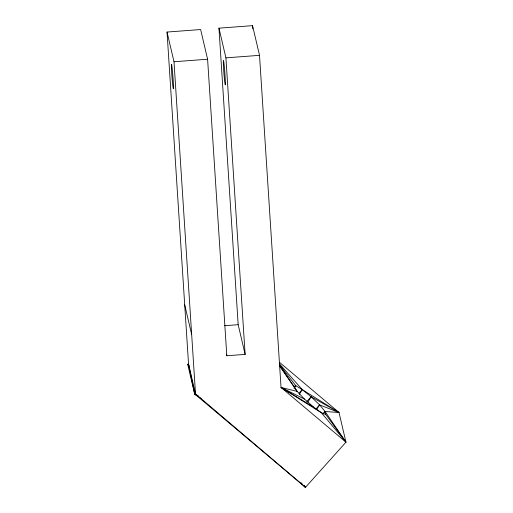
<?xml version="1.0" encoding="UTF-8"?>
<svg xmlns="http://www.w3.org/2000/svg" width="513" height="513" viewBox="0 0 513 513"><rect width="100%" height="100%" fill="white"/><g stroke="black" fill="none" stroke-linecap="round" stroke-linejoin="round"><path stroke-width="0.77" d="M307.819 402.224L311.102 396.754L302.234 389.617L295.841 385.77L279.393 364.608M299.361 394.375L302.234 389.617L279.29 363.659M316.483 409.56L319.618 404.917L339.003 412.49L345.967 442.18L305.485 487.35L194.645 393.92L187.681 364.236L188.553 364.172L195.517 393.856L305.485 487.35L304.081 485.413M294.026 388.379L295.841 385.77L293.949 386.424L279.495 365.577M323.055 413.972L325.095 411.503L339.003 412.49L279.585 362.409M294.244 387.552L295.841 385.77M299.041 393.182L302.234 389.617L339.003 412.49L311.102 396.754L306.838 401.512M315.893 409.073L319.618 404.917L311.102 396.754M322.966 413.882L325.095 411.503L319.618 404.917M198.537 396.741L194.645 393.92L188.553 364.172L167.033 32.056L200.634 29.542L207.598 59.226L226.81 355.753L245.131 354.38L225.919 57.854L218.961 28.17L252.556 25.65L259.52 55.34L281.034 387.45L345.967 442.18L325.095 411.503L325.781 414.427L345.967 442.18L321.465 412.766L313.514 407.04L281.034 387.45L297.162 391.387L304.453 399.069L313.514 407.04M167.033 32.056L173.997 61.746L207.598 59.226M225.919 57.854L259.52 55.34M224.623 325.71L238.173 324.697L245.131 354.38M197.947 396.19L194.645 393.92L195.517 393.856L173.997 61.746M325.781 414.427L321.465 412.766L281.034 387.45L304.453 399.069M197.992 396.062L194.645 393.92L197.358 395.574M194.645 393.92L198.056 395.998M199.833 397.684L201.128 398.627M188.906 365.269L187.681 364.236L188.842 365.339M301.06 482.752L302.163 483.9M303.824 485.625L305.485 487.35L303.959 485.51M303.863 485.593L305.485 487.35M279.508 365.673L297.162 391.387L293.949 386.424M226.451 354.233L226.81 355.753M184.712 304.863L191.67 334.553M252.556 25.65L252.762 28.843M218.961 28.17L238.173 324.697M171.477 68.748A12.261 0.487 85.7 0 0 173.259 88.608A12.261 0.487 85.7 0 0 172.58 72.301A12.261 0.487 85.7 0 0 171.477 68.748M223.373 64.093A12.261 0.487 85.7 0 0 225.124 84.498A12.261 0.487 85.7 0 0 224.585 69.396A12.261 0.487 85.7 0 0 223.373 64.093"/></g></svg>
